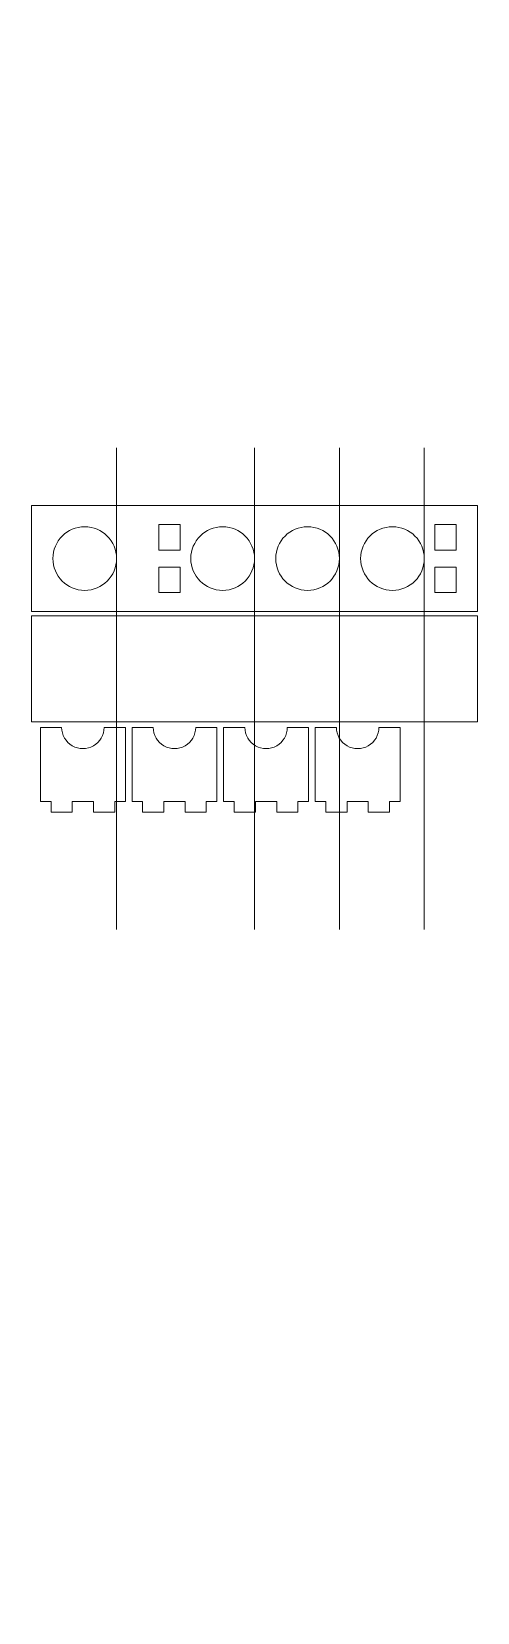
# Model space of a CAD drawing. Header units: centimetres. Extents: x -14 to 7, y -42.4 to 32.2.
import ezdxf

# ---------------------------------------------------------------- set-up
doc = ezdxf.new("R2010")
doc.units = ezdxf.units.CM
doc.header["$MEASUREMENT"] = 0
doc.layers.add('layer 1', color=7, linetype='Continuous')

msp = doc.modelspace()

# ---------------------------------------------------------------- linework, layer by layer
at = {"layer": 'layer 1', "lineweight": 9}
for points, knots in [([(-9.99677, 7.33136), (-9.99677, 8.15979), (-10.66834, 8.83136), (-11.49677, 8.83136), (-11.49677, 8.83136), (-12.3252, 8.83136), (-12.99677, 8.15979), (-12.99677, 7.33137), (-12.99677, 7.33137), (-12.99677, 6.50294), (-12.3252, 5.83137), (-11.49678, 5.83136), (-11.49678, 5.83136), (-10.66835, 5.83136), (-9.99678, 6.50293), (-9.99677, 7.33135), (-9.99647, 32.18395), (-9.99677, -42.37444), (-9.99677, 7.33136)], [0, 0, 0, 0, 0.2, 0.2, 0.2, 0.2, 0.4, 0.4, 0.4, 0.4, 0.6, 0.6, 0.6, 0.6, 1, 1, 1, 1.00001, 1.00001, 1.00001, 1.00001]), ([(-3.49677, 7.33136), (-3.49677, 8.15979), (-4.16834, 8.83136), (-4.99677, 8.83136), (-4.99677, 8.83136), (-5.8252, 8.83136), (-6.49677, 8.15979), (-6.49677, 7.33137), (-6.49677, 7.33137), (-6.49677, 6.50294), (-5.8252, 5.83137), (-4.99678, 5.83136), (-4.99678, 5.83136), (-4.16835, 5.83136), (-3.49678, 6.50293), (-3.49677, 7.33135), (-3.49647, 32.18395), (-3.49677, -42.37444), (-3.49677, 7.33136)], [0, 0, 0, 0, 0.2, 0.2, 0.2, 0.2, 0.4, 0.4, 0.4, 0.4, 0.6, 0.6, 0.6, 0.6, 1, 1, 1, 1.00001, 1.00001, 1.00001, 1.00001]), ([(0.50323, 7.33136), (0.50323, 8.15979), (-0.16834, 8.83136), (-0.99677, 8.83136), (-0.99677, 8.83136), (-1.8252, 8.83136), (-2.49677, 8.15979), (-2.49677, 7.33137), (-2.49677, 7.33137), (-2.49677, 6.50294), (-1.8252, 5.83137), (-0.99678, 5.83136), (-0.99678, 5.83136), (-0.16835, 5.83136), (0.50322, 6.50293), (0.50323, 7.33135), (0.50353, 32.18395), (0.50323, -42.37444), (0.50323, 7.33136)], [0, 0, 0, 0, 0.2, 0.2, 0.2, 0.2, 0.4, 0.4, 0.4, 0.4, 0.6, 0.6, 0.6, 0.6, 1, 1, 1, 1.00001, 1.00001, 1.00001, 1.00001]), ([(4.50323, 7.33136), (4.50323, 8.15979), (3.83166, 8.83136), (3.00323, 8.83136), (3.00323, 8.83136), (2.1748, 8.83136), (1.50323, 8.15979), (1.50323, 7.33137), (1.50323, 7.33137), (1.50323, 6.50294), (2.1748, 5.83137), (3.00322, 5.83136), (3.00322, 5.83136), (3.83165, 5.83136), (4.50322, 6.50293), (4.50323, 7.33135), (4.50353, 32.18395), (4.50323, -42.37444), (4.50323, 7.33136)], [0, 0, 0, 0, 0.2, 0.2, 0.2, 0.2, 0.4, 0.4, 0.4, 0.4, 0.6, 0.6, 0.6, 0.6, 1, 1, 1, 1.00001, 1.00001, 1.00001, 1.00001]), ([(-12.5826, -0.63538), (-12.5826, -0.99264), (-12.392, -1.32277), (-12.0826, -1.5014), (-12.0826, -1.5014), (-11.7732, -1.68003), (-11.392, -1.68003), (-11.0826, -1.5014), (-11.0826, -1.5014), (-10.7732, -1.32277), (-10.5826, -0.99264), (-10.5826, -0.63538)], [0, 0, 0, 0, 0.25, 0.25, 0.25, 0.25, 0.5, 0.5, 0.5, 0.5, 1, 1, 1, 1]), ([(-8.26667, -0.63538), (-8.26667, -0.99264), (-8.07607, -1.32277), (-7.76667, -1.5014), (-7.76667, -1.5014), (-7.45727, -1.68003), (-7.07607, -1.68003), (-6.76667, -1.5014), (-6.76667, -1.5014), (-6.45727, -1.32277), (-6.26667, -0.99264), (-6.26667, -0.63538)], [0, 0, 0, 0, 0.25, 0.25, 0.25, 0.25, 0.5, 0.5, 0.5, 0.5, 1, 1, 1, 1]), ([(-3.95074, -0.63538), (-3.95074, -0.99264), (-3.76014, -1.32277), (-3.45074, -1.5014), (-3.45074, -1.5014), (-3.14134, -1.68003), (-2.76014, -1.68003), (-2.45074, -1.5014), (-2.45074, -1.5014), (-2.14134, -1.32277), (-1.95074, -0.99264), (-1.95074, -0.63538)], [0, 0, 0, 0, 0.25, 0.25, 0.25, 0.25, 0.5, 0.5, 0.5, 0.5, 1, 1, 1, 1]), ([(0.36519, -0.63538), (0.36519, -0.99264), (0.55579, -1.32277), (0.86519, -1.5014), (0.86519, -1.5014), (1.17459, -1.68003), (1.55579, -1.68003), (1.86519, -1.5014), (1.86519, -1.5014), (2.17459, -1.32277), (2.36519, -0.99264), (2.36519, -0.63538)], [0, 0, 0, 0, 0.25, 0.25, 0.25, 0.25, 0.5, 0.5, 0.5, 0.5, 1, 1, 1, 1])]:
    msp.add_open_spline(points, degree=3, knots=knots, dxfattribs=at)
for points in [[(-13.99677, 4.83136), (-13.99677, 4.83136), (-13.99677, 9.83136), (-13.99677, 9.83136)], [(-13.99677, 9.83136), (-13.99677, 9.83136), (7.00323, 9.83136), (7.00323, 9.83136)], [(7.00323, 9.83136), (7.00323, 9.83136), (7.00323, 4.83136), (7.00323, 4.83136)], [(-6.99677, 8.93136), (-6.99677, 8.93136), (-7.99677, 8.93136), (-7.99677, 8.93136)], [(-7.99677, 8.93136), (-7.99677, 8.93136), (-7.99677, 7.73136), (-7.99677, 7.73136)], [(-6.99677, 8.93136), (-6.99677, 8.93136), (-6.99677, 7.73136), (-6.99677, 7.73136)], [(5.00323, 8.93136), (5.00323, 8.93136), (6.00323, 8.93136), (6.00323, 8.93136)], [(5.00323, 8.93136), (5.00323, 8.93136), (5.00323, 7.73136), (5.00323, 7.73136)], [(6.00323, 8.93136), (6.00323, 8.93136), (6.00323, 7.73136), (6.00323, 7.73136)], [(-7.99677, 7.73136), (-7.99677, 7.73136), (-6.99677, 7.73136), (-6.99677, 7.73136)], [(6.00323, 7.73136), (6.00323, 7.73136), (5.00323, 7.73136), (5.00323, 7.73136)], [(-7.99677, 6.93136), (-7.99677, 6.93136), (-6.99677, 6.93136), (-6.99677, 6.93136)], [(-7.99677, 6.93136), (-7.99677, 6.93136), (-7.99677, 5.73136), (-7.99677, 5.73136)], [(-6.99677, 6.93136), (-6.99677, 6.93136), (-6.99677, 5.73136), (-6.99677, 5.73136)], [(6.00323, 6.93136), (6.00323, 6.93136), (5.00323, 6.93136), (5.00323, 6.93136)], [(5.00323, 6.93136), (5.00323, 6.93136), (5.00323, 5.73136), (5.00323, 5.73136)], [(6.00323, 6.93136), (6.00323, 6.93136), (6.00323, 5.73136), (6.00323, 5.73136)], [(-6.99677, 5.73136), (-6.99677, 5.73136), (-7.99677, 5.73136), (-7.99677, 5.73136)], [(5.00323, 5.73136), (5.00323, 5.73136), (6.00323, 5.73136), (6.00323, 5.73136)], [(7.00323, 4.83136), (7.00323, 4.83136), (-13.99677, 4.83136), (-13.99677, 4.83136)], [(-13.99677, -0.37849), (-13.99677, -0.37849), (-13.99677, 4.62151), (-13.99677, 4.62151)], [(-13.99677, 4.62151), (-13.99677, 4.62151), (7.00323, 4.62151), (7.00323, 4.62151)], [(7.00323, 4.62151), (7.00323, 4.62151), (7.00323, -0.37849), (7.00323, -0.37849)], [(7.00323, -0.37849), (7.00323, -0.37849), (-13.99677, -0.37849), (-13.99677, -0.37849)], [(-12.5826, -0.63538), (-12.5826, -0.63538), (-13.5826, -0.63538), (-13.5826, -0.63538)], [(-13.5826, -0.63538), (-13.5826, -0.63538), (-13.5826, -4.13538), (-13.5826, -4.13538)], [(-9.5826, -0.63538), (-9.5826, -0.63538), (-10.5826, -0.63538), (-10.5826, -0.63538)], [(-9.5826, -0.63538), (-9.5826, -0.63538), (-9.5826, -4.13538), (-9.5826, -4.13538)], [(-8.26667, -0.63538), (-8.26667, -0.63538), (-9.26667, -0.63538), (-9.26667, -0.63538)], [(-9.26667, -0.63538), (-9.26667, -0.63538), (-9.26667, -4.13538), (-9.26667, -4.13538)], [(-5.26667, -0.63538), (-5.26667, -0.63538), (-6.26667, -0.63538), (-6.26667, -0.63538)], [(-5.26667, -0.63538), (-5.26667, -0.63538), (-5.26667, -4.13538), (-5.26667, -4.13538)], [(-3.95074, -0.63538), (-3.95074, -0.63538), (-4.95074, -0.63538), (-4.95074, -0.63538)], [(-4.95074, -0.63538), (-4.95074, -0.63538), (-4.95074, -4.13538), (-4.95074, -4.13538)], [(-0.95074, -0.63538), (-0.95074, -0.63538), (-1.95074, -0.63538), (-1.95074, -0.63538)], [(-0.95074, -0.63538), (-0.95074, -0.63538), (-0.95074, -4.13538), (-0.95074, -4.13538)], [(0.36519, -0.63538), (0.36519, -0.63538), (-0.63481, -0.63538), (-0.63481, -0.63538)], [(-0.63481, -0.63538), (-0.63481, -0.63538), (-0.63481, -4.13538), (-0.63481, -4.13538)], [(3.36519, -0.63538), (3.36519, -0.63538), (2.36519, -0.63538), (2.36519, -0.63538)], [(3.36519, -0.63538), (3.36519, -0.63538), (3.36519, -4.13538), (3.36519, -4.13538)], [(-13.5826, -4.13538), (-13.5826, -4.13538), (-13.0826, -4.13538), (-13.0826, -4.13538)], [(-13.0826, -4.13538), (-13.0826, -4.13538), (-13.0826, -4.63538), (-13.0826, -4.63538)], [(-12.0826, -4.63538), (-12.0826, -4.63538), (-12.0826, -4.13538), (-12.0826, -4.13538)], [(-12.0826, -4.13538), (-12.0826, -4.13538), (-11.0826, -4.13538), (-11.0826, -4.13538)], [(-11.0826, -4.63538), (-11.0826, -4.63538), (-11.0826, -4.13538), (-11.0826, -4.13538)], [(-9.5826, -4.13538), (-9.5826, -4.13538), (-10.0826, -4.13538), (-10.0826, -4.13538)], [(-10.0826, -4.13538), (-10.0826, -4.13538), (-10.0826, -4.63538), (-10.0826, -4.63538)], [(-9.26667, -4.13538), (-9.26667, -4.13538), (-8.76667, -4.13538), (-8.76667, -4.13538)], [(-8.76667, -4.13538), (-8.76667, -4.13538), (-8.76667, -4.63538), (-8.76667, -4.63538)], [(-7.76667, -4.63538), (-7.76667, -4.63538), (-7.76667, -4.13538), (-7.76667, -4.13538)], [(-7.76667, -4.13538), (-7.76667, -4.13538), (-6.76667, -4.13538), (-6.76667, -4.13538)], [(-6.76667, -4.63538), (-6.76667, -4.63538), (-6.76667, -4.13538), (-6.76667, -4.13538)], [(-5.26667, -4.13538), (-5.26667, -4.13538), (-5.76667, -4.13538), (-5.76667, -4.13538)], [(-5.76667, -4.13538), (-5.76667, -4.13538), (-5.76667, -4.63538), (-5.76667, -4.63538)], [(-4.95074, -4.13538), (-4.95074, -4.13538), (-4.45074, -4.13538), (-4.45074, -4.13538)], [(-4.45074, -4.13538), (-4.45074, -4.13538), (-4.45074, -4.63538), (-4.45074, -4.63538)], [(-3.45074, -4.63538), (-3.45074, -4.63538), (-3.45074, -4.13538), (-3.45074, -4.13538)], [(-3.45074, -4.13538), (-3.45074, -4.13538), (-2.45074, -4.13538), (-2.45074, -4.13538)], [(-2.45074, -4.63538), (-2.45074, -4.63538), (-2.45074, -4.13538), (-2.45074, -4.13538)], [(-0.95074, -4.13538), (-0.95074, -4.13538), (-1.45074, -4.13538), (-1.45074, -4.13538)], [(-1.45074, -4.13538), (-1.45074, -4.13538), (-1.45074, -4.63538), (-1.45074, -4.63538)], [(-0.63481, -4.13538), (-0.63481, -4.13538), (-0.13481, -4.13538), (-0.13481, -4.13538)], [(-0.13481, -4.13538), (-0.13481, -4.13538), (-0.13481, -4.63538), (-0.13481, -4.63538)], [(0.86519, -4.63538), (0.86519, -4.63538), (0.86519, -4.13538), (0.86519, -4.13538)], [(0.86519, -4.13538), (0.86519, -4.13538), (1.86519, -4.13538), (1.86519, -4.13538)], [(1.86519, -4.63538), (1.86519, -4.63538), (1.86519, -4.13538), (1.86519, -4.13538)], [(3.36519, -4.13538), (3.36519, -4.13538), (2.86519, -4.13538), (2.86519, -4.13538)], [(2.86519, -4.13538), (2.86519, -4.13538), (2.86519, -4.63538), (2.86519, -4.63538)], [(-13.0826, -4.63538), (-13.0826, -4.63538), (-12.0826, -4.63538), (-12.0826, -4.63538)], [(-10.0826, -4.63538), (-10.0826, -4.63538), (-11.0826, -4.63538), (-11.0826, -4.63538)], [(-8.76667, -4.63538), (-8.76667, -4.63538), (-7.76667, -4.63538), (-7.76667, -4.63538)], [(-5.76667, -4.63538), (-5.76667, -4.63538), (-6.76667, -4.63538), (-6.76667, -4.63538)], [(-4.45074, -4.63538), (-4.45074, -4.63538), (-3.45074, -4.63538), (-3.45074, -4.63538)], [(-1.45074, -4.63538), (-1.45074, -4.63538), (-2.45074, -4.63538), (-2.45074, -4.63538)], [(-0.13481, -4.63538), (-0.13481, -4.63538), (0.86519, -4.63538), (0.86519, -4.63538)], [(2.86519, -4.63538), (2.86519, -4.63538), (1.86519, -4.63538), (1.86519, -4.63538)]]:
    msp.add_open_spline(points, degree=3, dxfattribs=at)

doc.saveas('drawing.dxf')
